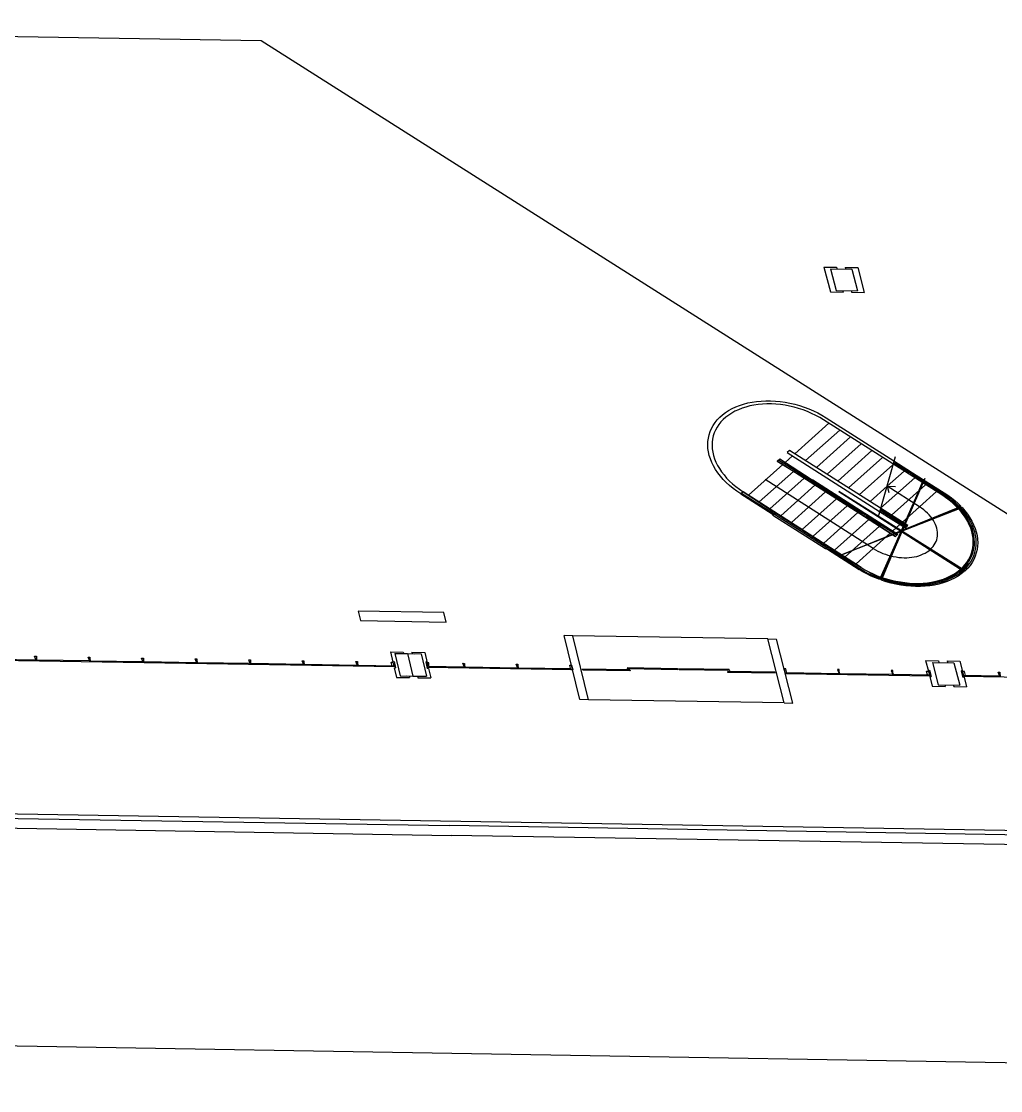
# Model space of a CAD drawing. Extents: x -68 to 264, y 51 to 115.
# Drawn here: x 186.96 to 213.71, y 50.95 to 80.16 of the extents above; entities that cross this region are included whole.
import ezdxf

# ---------------------------------------------------------------- set-up
doc = ezdxf.new("R2010")
doc.units = 0
doc.layers.get('0').update_dxf_attribs({"linetype": 'CONTINUOUS'})

msp = doc.modelspace()

# ---------------------------------------------------------------- linework, layer by layer
for p, q in [((161.552, 80.16), (193.516, 79.642)), ((193.516, 79.642), (220.864, 62.283)), ((208.886, 73.45), (209.232, 73.444)), ((208.886, 73.45), (209.062, 72.771)), ((209.07, 73.404), (209.224, 72.81)), ((209.07, 73.404), (209.647, 73.395)), ((209.232, 73.444), (209.243, 73.402)), ((209.463, 73.44), (209.474, 73.398)), ((209.463, 73.44), (209.809, 73.435)), ((209.647, 73.395), (209.801, 72.801)), ((209.809, 73.435), (209.985, 72.756)), ((209.062, 72.771), (209.408, 72.765)), ((209.224, 72.81), (209.801, 72.801)), ((209.397, 72.808), (209.408, 72.765)), ((209.628, 72.804), (209.639, 72.761)), ((209.639, 72.761), (209.985, 72.756)), ((206.195, 69.473), (206.283, 69.53)), ((206.283, 69.53), (206.377, 69.582)), ((206.377, 69.582), (206.477, 69.629)), ((206.552, 69.552), (206.457, 69.508)), ((206.477, 69.629), (206.583, 69.67)), ((206.651, 69.591), (206.552, 69.552)), ((206.583, 69.67), (206.693, 69.705)), ((206.755, 69.625), (206.651, 69.591)), ((206.693, 69.705), (206.807, 69.735)), ((206.863, 69.653), (206.755, 69.625)), ((206.807, 69.735), (206.926, 69.759)), ((206.975, 69.675), (206.863, 69.653)), ((206.926, 69.759), (207.048, 69.777)), ((207.09, 69.692), (206.975, 69.675)), ((207.048, 69.777), (207.173, 69.788)), ((207.208, 69.703), (207.09, 69.692)), ((207.173, 69.788), (207.301, 69.794)), ((207.328, 69.708), (207.208, 69.703)), ((207.301, 69.794), (207.43, 69.793)), ((207.45, 69.708), (207.328, 69.708)), ((207.43, 69.793), (207.561, 69.787)), ((207.574, 69.701), (207.45, 69.708)), ((207.561, 69.787), (207.693, 69.774)), ((207.698, 69.689), (207.574, 69.701)), ((207.693, 69.774), (207.825, 69.755)), ((207.823, 69.671), (207.698, 69.689)), ((207.947, 69.648), (207.823, 69.671)), ((207.825, 69.755), (207.957, 69.73)), ((208.071, 69.619), (207.947, 69.648)), ((207.957, 69.73), (208.089, 69.699)), ((208.194, 69.584), (208.071, 69.619)), ((208.089, 69.699), (208.219, 69.662)), ((208.315, 69.544), (208.194, 69.584)), ((208.219, 69.662), (208.347, 69.62)), ((208.434, 69.5), (208.315, 69.544)), ((208.347, 69.62), (208.473, 69.573)), ((208.473, 69.573), (208.597, 69.52)), ((205.911, 69.199), (205.971, 69.274)), ((205.971, 69.274), (206.039, 69.345)), ((206.039, 69.345), (206.114, 69.411)), ((206.138, 69.285), (206.074, 69.218)), ((206.114, 69.411), (206.195, 69.473)), ((206.209, 69.347), (206.138, 69.285)), ((206.286, 69.406), (206.209, 69.347)), ((206.369, 69.459), (206.286, 69.406)), ((206.457, 69.508), (206.369, 69.459)), ((208.55, 69.45), (208.434, 69.5)), ((208.663, 69.395), (208.55, 69.45)), ((208.597, 69.52), (208.716, 69.462)), ((208.772, 69.336), (208.663, 69.395)), ((208.716, 69.462), (208.832, 69.399)), ((208.878, 69.272), (208.772, 69.336)), ((208.832, 69.399), (208.944, 69.331)), ((210.773, 68.068), (208.878, 69.272)), ((208.944, 69.331), (210.797, 68.154)), ((205.749, 68.865), (205.777, 68.953)), ((205.777, 68.953), (205.814, 69.038)), ((205.814, 69.038), (205.859, 69.12)), ((205.859, 69.12), (205.911, 69.199)), ((205.926, 68.996), (205.892, 68.915)), ((205.968, 69.073), (205.926, 68.996)), ((206.018, 69.147), (205.968, 69.073)), ((206.074, 69.218), (206.018, 69.147)), ((209.024, 69.179), (208.094, 68.348)), ((209.317, 68.993), (208.386, 68.161)), ((205.714, 68.589), (205.717, 68.683)), ((205.717, 68.683), (205.729, 68.775)), ((205.729, 68.775), (205.749, 68.865)), ((205.835, 68.661), (205.832, 68.572)), ((205.846, 68.748), (205.835, 68.661)), ((205.865, 68.833), (205.846, 68.748)), ((205.892, 68.915), (205.865, 68.833)), ((209.61, 68.807), (208.68, 67.975)), ((205.719, 68.494), (205.714, 68.589)), ((205.733, 68.398), (205.719, 68.494)), ((205.756, 68.302), (205.733, 68.398)), ((205.832, 68.572), (205.837, 68.482)), ((205.837, 68.482), (205.85, 68.392)), ((205.85, 68.392), (205.871, 68.301)), ((207.947, 68.441), (207.881, 68.382)), ((207.881, 68.382), (210.406, 66.774)), ((210.43, 66.86), (207.947, 68.441)), ((209.903, 68.621), (208.973, 67.788)), ((210.196, 68.434), (209.266, 67.601)), ((205.786, 68.205), (205.756, 68.302)), ((205.825, 68.109), (205.786, 68.205)), ((205.872, 68.014), (205.825, 68.109)), ((205.871, 68.301), (205.9, 68.21)), ((205.9, 68.21), (205.937, 68.12)), ((205.937, 68.12), (205.981, 68.03)), ((207.612, 68.145), (207.678, 68.205)), ((210.842, 66.088), (207.612, 68.145)), ((207.612, 68.145), (208.454, 67.624)), ((207.649, 68.178), (208.481, 67.648)), ((207.649, 68.178), (208.517, 67.635)), ((207.678, 68.205), (208.54, 67.656)), ((207.827, 68.11), (208.027, 68.288)), ((210.49, 68.248), (209.56, 67.415)), ((210.38, 66.637), (210.844, 68.277)), ((212.106, 67.221), (210.773, 68.068)), ((210.797, 68.154), (211.281, 67.847)), ((211.192, 67.828), (210.801, 68.077)), ((211.248, 67.833), (210.827, 68.101)), ((211.212, 67.846), (210.827, 68.101)), ((205.926, 67.919), (205.872, 68.014)), ((205.989, 67.827), (205.926, 67.919)), ((205.981, 68.03), (206.032, 67.941)), ((206.058, 67.736), (205.989, 67.827)), ((206.032, 67.941), (206.091, 67.853)), ((206.091, 67.853), (206.157, 67.768)), ((206.827, 67.217), (207.761, 68.051)), ((207.12, 67.03), (208.054, 67.864)), ((210.767, 68.046), (209.853, 67.228)), ((211.077, 67.875), (210.612, 67.458)), ((211.192, 67.828), (211.212, 67.846)), ((211.231, 67.818), (211.281, 67.847)), ((211.26, 67.799), (211.231, 67.818)), ((211.248, 67.833), (211.287, 67.808)), ((211.26, 67.799), (211.281, 67.847)), ((211.26, 67.799), (211.31, 67.829)), ((211.281, 67.847), (211.31, 67.829)), ((212.15, 67.26), (211.287, 67.808)), ((211.29, 67.766), (211.31, 67.784)), ((211.31, 67.829), (212.173, 67.281)), ((212.15, 67.26), (211.31, 67.784)), ((206.135, 67.647), (206.058, 67.736)), ((206.219, 67.561), (206.135, 67.647)), ((206.157, 67.768), (206.229, 67.684)), ((206.309, 67.478), (206.219, 67.561)), ((206.229, 67.684), (206.308, 67.603)), ((206.308, 67.603), (206.393, 67.525)), ((206.393, 67.525), (206.484, 67.45)), ((210.231, 65.761), (207.279, 67.644)), ((207.413, 66.842), (208.347, 67.677)), ((207.707, 66.655), (208.64, 67.49)), ((208.454, 67.624), (208.481, 67.648)), ((208.454, 67.624), (210.842, 66.088)), ((208.51, 67.614), (208.54, 67.656)), ((208.51, 67.614), (208.579, 67.631)), ((208.51, 67.614), (208.556, 67.61)), ((208.54, 67.656), (208.579, 67.631)), ((208.556, 67.61), (208.579, 67.631)), ((208.556, 67.61), (209.985, 66.7)), ((208.559, 67.568), (208.579, 67.585)), ((208.559, 67.568), (209.929, 66.695)), ((208.579, 67.631), (210.008, 66.721)), ((208.579, 67.585), (209.949, 66.713)), ((211.575, 67.57), (210.41, 64.909)), ((210.423, 64.938), (211.638, 67.669)), ((211.371, 67.688), (210.43, 66.86)), ((210.456, 64.892), (211.575, 67.57)), ((211.638, 67.669), (210.457, 64.926)), ((211.665, 67.501), (210.735, 66.666)), ((212.124, 67.237), (211.29, 67.766)), ((206.405, 67.398), (206.309, 67.478)), ((206.507, 67.322), (206.405, 67.398)), ((206.484, 67.45), (206.58, 67.378)), ((206.614, 67.25), (206.507, 67.322)), ((206.58, 67.378), (206.681, 67.31)), ((206.681, 67.31), (206.614, 67.25)), ((206.614, 67.25), (207.474, 66.702)), ((206.635, 67.273), (207.497, 66.722)), ((206.635, 67.273), (207.474, 66.747)), ((209.899, 65.24), (206.681, 67.31)), ((206.681, 67.31), (207.501, 66.771)), ((208, 66.468), (208.933, 67.303)), ((212.744, 65.153), (209.294, 67.319)), ((209.294, 67.319), (212.717, 65.129)), ((210.612, 67.458), (210.147, 67.041)), ((210.612, 67.458), (210.845, 67.454)), ((210.612, 67.458), (210.657, 67.286)), ((211.495, 66.897), (210.612, 67.458)), ((211.959, 67.315), (211.03, 66.479)), ((212.208, 67.153), (212.106, 67.221)), ((212.215, 67.176), (212.124, 67.237)), ((212.25, 67.194), (212.15, 67.26)), ((212.173, 67.281), (212.274, 67.213)), ((212.345, 67.124), (212.25, 67.194)), ((212.274, 67.213), (212.371, 67.141)), ((208.294, 66.28), (209.227, 67.117)), ((208.588, 66.093), (209.521, 66.929)), ((209.365, 65.585), (212.632, 66.908)), ((211.554, 66.857), (211.495, 66.897)), ((212.304, 67.081), (212.208, 67.153)), ((212.303, 67.112), (212.215, 67.176)), ((212.386, 67.045), (212.303, 67.112)), ((212.396, 67.006), (212.304, 67.081)), ((212.435, 67.051), (212.345, 67.124)), ((212.371, 67.141), (212.464, 67.067)), ((212.466, 66.975), (212.386, 67.045)), ((212.481, 66.928), (212.396, 67.006)), ((212.52, 66.974), (212.435, 67.051)), ((212.492, 66.988), (212.435, 67.051)), ((212.464, 67.067), (212.55, 66.989)), ((212.54, 66.904), (212.466, 66.975)), ((212.561, 66.847), (212.481, 66.928)), ((212.568, 66.915), (212.492, 66.988)), ((212.6, 66.895), (212.52, 66.974)), ((212.54, 66.904), (212.568, 66.915)), ((212.55, 66.989), (212.632, 66.908)), ((212.58, 66.877), (212.632, 66.908)), ((207.501, 66.771), (207.474, 66.747)), ((207.497, 66.722), (207.474, 66.702)), ((207.474, 66.702), (207.493, 66.674)), ((207.543, 66.719), (207.493, 66.674)), ((207.493, 66.674), (208.932, 65.755)), ((207.497, 66.722), (207.543, 66.719)), ((207.501, 66.771), (209.899, 65.24)), ((207.536, 66.697), (208.966, 65.785)), ((207.599, 66.709), (207.565, 66.679)), ((207.565, 66.679), (208.936, 65.804)), ((207.599, 66.709), (208.97, 65.834)), ((208.882, 65.905), (209.815, 66.742)), ((212.661, 66.877), (209.365, 65.585)), ((209.396, 65.598), (212.6, 66.895)), ((212.629, 66.864), (209.396, 65.598)), ((209.929, 66.695), (209.949, 66.713)), ((209.985, 66.7), (210.008, 66.721)), ((209.985, 66.7), (210.024, 66.675)), ((209.985, 66.7), (209.998, 66.666)), ((209.998, 66.666), (210.008, 66.721)), ((209.998, 66.666), (210.048, 66.696)), ((210.024, 66.675), (209.998, 66.666)), ((210.008, 66.721), (210.048, 66.696)), ((210.024, 66.675), (210.048, 66.696)), ((210.024, 66.675), (210.885, 66.127)), ((210.027, 66.632), (210.047, 66.65)), ((210.027, 66.632), (210.842, 66.088)), ((210.047, 66.65), (210.885, 66.127)), ((210.048, 66.696), (210.908, 66.148)), ((210.406, 66.774), (211.11, 66.326)), ((210.426, 66.802), (211.137, 66.349)), ((211.177, 66.385), (210.43, 66.86)), ((210.434, 66.828), (211.157, 66.367)), ((211.611, 66.815), (211.554, 66.857)), ((211.664, 66.77), (211.611, 66.815)), ((211.714, 66.724), (211.664, 66.77)), ((211.761, 66.676), (211.714, 66.724)), ((211.803, 66.627), (211.761, 66.676)), ((211.842, 66.576), (211.803, 66.627)), ((212.634, 66.763), (212.561, 66.847)), ((212.602, 66.853), (212.58, 66.877)), ((212.58, 66.877), (212.661, 66.877)), ((212.602, 66.853), (212.661, 66.877)), ((212.613, 66.826), (212.641, 66.837)), ((212.684, 66.741), (212.613, 66.826)), ((212.705, 66.776), (212.629, 66.864)), ((212.701, 66.677), (212.634, 66.763)), ((212.713, 66.751), (212.641, 66.837)), ((212.661, 66.877), (212.739, 66.787)), ((212.748, 66.655), (212.684, 66.741)), ((212.76, 66.589), (212.701, 66.677)), ((212.775, 66.685), (212.705, 66.776)), ((212.778, 66.663), (212.713, 66.751)), ((212.739, 66.787), (212.81, 66.695)), ((212.805, 66.567), (212.748, 66.655)), ((212.837, 66.593), (212.775, 66.685)), ((212.837, 66.593), (212.778, 66.663)), ((212.81, 66.695), (212.873, 66.6)), ((209.176, 65.718), (210.109, 66.555)), ((209.47, 65.53), (210.403, 66.368)), ((210.963, 66.419), (210.764, 66.24)), ((211.11, 66.326), (211.177, 66.385)), ((211.876, 66.525), (211.842, 66.576)), ((211.906, 66.472), (211.876, 66.525)), ((211.932, 66.419), (211.906, 66.472)), ((211.953, 66.365), (211.932, 66.419)), ((211.969, 66.311), (211.953, 66.365)), ((212.813, 66.5), (212.76, 66.589)), ((212.855, 66.477), (212.805, 66.567)), ((212.858, 66.41), (212.813, 66.5)), ((212.891, 66.499), (212.837, 66.593)), ((212.898, 66.387), (212.855, 66.477)), ((212.896, 66.319), (212.858, 66.41)), ((212.873, 66.6), (212.929, 66.504)), ((212.938, 66.403), (212.891, 66.499)), ((212.925, 66.227), (212.896, 66.319)), ((212.934, 66.296), (212.898, 66.387)), ((212.929, 66.504), (212.976, 66.407)), ((212.976, 66.307), (212.938, 66.403)), ((212.976, 66.407), (213.015, 66.309)), ((209.764, 65.342), (210.697, 66.18)), ((210.908, 66.148), (210.842, 66.088)), ((211.967, 65.998), (211.979, 66.048)), ((211.981, 66.258), (211.969, 66.311)), ((211.979, 66.048), (211.987, 66.099)), ((211.988, 66.204), (211.981, 66.258)), ((211.987, 66.099), (211.99, 66.151)), ((211.99, 66.151), (211.988, 66.204)), ((212.947, 66.136), (212.925, 66.227)), ((212.962, 66.205), (212.934, 66.296)), ((212.961, 66.045), (212.947, 66.136)), ((212.967, 65.954), (212.961, 66.045)), ((212.982, 66.113), (212.962, 66.205)), ((213.006, 66.211), (212.976, 66.307)), ((212.994, 66.023), (212.982, 66.113)), ((212.998, 65.933), (212.994, 66.023)), ((213.028, 66.115), (213.006, 66.211)), ((213.015, 66.309), (213.046, 66.211)), ((213.041, 66.019), (213.028, 66.115)), ((213.046, 66.211), (213.068, 66.112)), ((213.068, 66.112), (213.081, 66.015)), ((208.992, 65.794), (208.932, 65.755)), ((208.932, 65.755), (208.982, 65.739)), ((208.97, 65.834), (208.936, 65.804)), ((208.992, 65.794), (208.982, 65.739)), ((209.005, 65.76), (208.982, 65.739)), ((208.982, 65.739), (209.845, 65.188)), ((209.005, 65.76), (208.992, 65.794)), ((209.005, 65.76), (209.866, 65.211)), ((209.061, 65.765), (209.041, 65.747)), ((209.041, 65.747), (209.866, 65.211)), ((209.061, 65.765), (209.899, 65.24)), ((210.231, 65.761), (210.293, 65.724)), ((211.753, 65.7), (211.796, 65.736)), ((211.796, 65.736), (211.836, 65.774)), ((211.836, 65.774), (211.871, 65.815)), ((211.871, 65.815), (211.901, 65.858)), ((211.901, 65.858), (211.928, 65.903)), ((211.928, 65.903), (211.95, 65.95)), ((211.95, 65.95), (211.967, 65.998)), ((212.937, 65.692), (212.955, 65.778)), ((212.955, 65.778), (212.965, 65.865)), ((212.964, 65.672), (212.983, 65.757)), ((212.965, 65.865), (212.967, 65.954)), ((212.983, 65.757), (212.995, 65.844)), ((212.995, 65.844), (212.998, 65.933)), ((213.008, 65.649), (213.029, 65.739)), ((213.029, 65.739), (213.042, 65.831)), ((213.046, 65.924), (213.041, 66.019)), ((213.042, 65.831), (213.046, 65.924)), ((213.069, 65.729), (213.048, 65.637)), ((213.082, 65.822), (213.069, 65.729)), ((213.081, 66.015), (213.086, 65.918)), ((213.086, 65.918), (213.082, 65.822)), ((210.293, 65.724), (210.358, 65.689)), ((210.358, 65.689), (210.425, 65.656)), ((210.425, 65.656), (210.494, 65.627)), ((210.494, 65.627), (210.564, 65.6)), ((210.564, 65.6), (210.636, 65.577)), ((210.636, 65.577), (210.709, 65.557)), ((210.709, 65.557), (210.782, 65.54)), ((210.782, 65.54), (210.856, 65.527)), ((210.856, 65.527), (210.93, 65.517)), ((210.93, 65.517), (211.003, 65.51)), ((211.003, 65.51), (211.076, 65.507)), ((211.076, 65.507), (211.148, 65.508)), ((211.148, 65.508), (211.219, 65.512)), ((211.219, 65.512), (211.288, 65.52)), ((211.288, 65.52), (211.355, 65.531)), ((211.355, 65.531), (211.42, 65.545)), ((211.42, 65.545), (211.483, 65.563)), ((211.483, 65.563), (211.544, 65.584)), ((211.544, 65.584), (211.601, 65.609)), ((211.601, 65.609), (211.655, 65.636)), ((211.655, 65.636), (211.706, 65.666)), ((211.706, 65.666), (211.753, 65.7)), ((212.786, 65.374), (212.835, 65.449)), ((212.835, 65.449), (212.877, 65.527)), ((212.86, 65.43), (212.902, 65.508)), ((212.877, 65.527), (212.911, 65.608)), ((212.895, 65.396), (212.941, 65.477)), ((212.902, 65.508), (212.937, 65.588)), ((212.911, 65.608), (212.937, 65.692)), ((212.979, 65.462), (212.932, 65.379)), ((212.937, 65.588), (212.964, 65.672)), ((212.941, 65.477), (212.979, 65.562)), ((212.979, 65.562), (213.008, 65.649)), ((213.018, 65.548), (212.979, 65.462)), ((213.048, 65.637), (213.018, 65.548)), ((209.951, 65.124), (209.845, 65.188)), ((209.866, 65.211), (209.971, 65.148)), ((209.899, 65.24), (210.005, 65.178)), ((209.971, 65.148), (210.079, 65.089)), ((210.005, 65.178), (210.115, 65.119)), ((212.519, 65.113), (212.596, 65.172)), ((212.548, 65.099), (212.624, 65.157)), ((212.596, 65.172), (212.667, 65.235)), ((212.596, 65.172), (212.653, 65.139)), ((212.653, 65.139), (212.683, 65.151)), ((212.667, 65.235), (212.73, 65.303)), ((212.667, 65.235), (212.72, 65.199)), ((212.678, 65.184), (212.744, 65.153)), ((212.678, 65.184), (212.717, 65.129)), ((212.678, 65.184), (212.683, 65.151)), ((212.683, 65.151), (212.71, 65.174)), ((212.683, 65.151), (212.717, 65.129)), ((212.69, 65.217), (212.754, 65.285)), ((212.71, 65.174), (212.779, 65.244)), ((212.72, 65.199), (212.71, 65.174)), ((212.72, 65.199), (212.785, 65.267)), ((212.73, 65.303), (212.786, 65.374)), ((212.814, 65.224), (212.744, 65.153)), ((212.754, 65.285), (212.811, 65.356)), ((212.779, 65.244), (212.841, 65.318)), ((212.785, 65.267), (212.843, 65.339)), ((212.811, 65.356), (212.86, 65.43)), ((212.877, 65.299), (212.814, 65.224)), ((212.841, 65.318), (212.895, 65.396)), ((212.843, 65.339), (212.895, 65.396)), ((212.932, 65.379), (212.877, 65.299)), ((210.061, 65.063), (209.951, 65.124)), ((210.174, 65.007), (210.061, 65.063)), ((210.079, 65.089), (210.191, 65.035)), ((210.115, 65.119), (210.228, 65.064)), ((210.115, 65.119), (210.19, 65.072)), ((210.291, 64.956), (210.174, 65.007)), ((210.19, 65.072), (210.295, 65.025)), ((210.191, 65.035), (210.306, 64.984)), ((210.191, 65.035), (210.283, 65.003)), ((210.228, 65.064), (210.344, 65.014)), ((210.283, 65.003), (210.392, 64.959)), ((210.41, 64.909), (210.291, 64.956)), ((210.295, 65.025), (210.402, 64.982)), ((210.306, 64.984), (210.423, 64.938)), ((210.344, 65.014), (210.462, 64.968)), ((210.402, 64.982), (210.392, 64.959)), ((210.442, 64.953), (210.41, 64.909)), ((210.423, 64.938), (210.41, 64.909)), ((210.442, 64.953), (210.423, 64.938)), ((210.477, 64.941), (210.456, 64.892)), ((210.457, 64.926), (210.456, 64.892)), ((210.587, 64.849), (210.456, 64.892)), ((210.477, 64.941), (210.457, 64.926)), ((210.462, 64.968), (210.6, 64.932)), ((210.477, 64.941), (210.579, 64.885)), ((210.516, 64.94), (210.506, 64.917)), ((210.506, 64.917), (210.636, 64.876)), ((210.516, 64.94), (210.644, 64.9)), ((210.579, 64.885), (210.692, 64.852)), ((210.6, 64.932), (210.724, 64.897)), ((210.6, 64.932), (210.688, 64.896)), ((210.636, 64.876), (210.768, 64.841)), ((210.644, 64.9), (210.773, 64.865)), ((210.688, 64.896), (210.803, 64.866)), ((210.692, 64.852), (210.806, 64.823)), ((210.724, 64.897), (210.849, 64.868)), ((210.773, 64.865), (210.919, 64.841)), ((210.803, 64.866), (210.919, 64.841)), ((210.849, 64.868), (210.974, 64.844)), ((211.828, 64.84), (211.94, 64.863)), ((211.94, 64.863), (212.049, 64.891)), ((211.982, 64.847), (212.088, 64.877)), ((212, 64.823), (212.108, 64.852)), ((212.049, 64.891), (212.153, 64.925)), ((212.088, 64.877), (212.153, 64.925)), ((212.088, 64.877), (212.19, 64.911)), ((212.108, 64.852), (212.212, 64.888)), ((212.25, 64.856), (212.14, 64.818)), ((212.153, 64.925), (212.253, 64.964)), ((212.19, 64.911), (212.288, 64.951)), ((212.212, 64.888), (212.311, 64.928)), ((212.356, 64.899), (212.25, 64.856)), ((212.253, 64.964), (212.347, 65.009)), ((212.288, 64.951), (212.38, 64.996)), ((212.311, 64.928), (212.405, 64.974)), ((212.347, 65.009), (212.436, 65.058)), ((212.456, 64.949), (212.356, 64.899)), ((212.38, 64.996), (212.467, 65.045)), ((212.405, 64.974), (212.494, 65.024)), ((212.436, 65.058), (212.519, 65.113)), ((212.55, 65.004), (212.456, 64.949)), ((212.467, 65.045), (212.548, 65.099)), ((212.494, 65.024), (212.577, 65.079)), ((212.637, 65.064), (212.55, 65.004)), ((212.577, 65.079), (212.653, 65.139)), ((212.717, 65.129), (212.637, 65.064)), ((210.72, 64.812), (210.587, 64.849)), ((210.854, 64.781), (210.72, 64.812)), ((210.768, 64.841), (210.901, 64.811)), ((210.806, 64.823), (210.901, 64.811)), ((210.989, 64.756), (210.854, 64.781)), ((210.901, 64.811), (211.034, 64.787)), ((210.919, 64.841), (211.035, 64.812)), ((210.974, 64.844), (211.1, 64.826)), ((211.124, 64.738), (210.989, 64.756)), ((211.034, 64.787), (211.161, 64.771)), ((211.035, 64.812), (211.158, 64.797)), ((211.1, 64.826), (211.225, 64.813)), ((211.258, 64.726), (211.124, 64.738)), ((211.158, 64.797), (211.282, 64.787)), ((211.161, 64.771), (211.286, 64.761)), ((211.225, 64.813), (211.35, 64.807)), ((211.392, 64.72), (211.258, 64.726)), ((211.282, 64.787), (211.404, 64.783)), ((211.286, 64.761), (211.41, 64.757)), ((211.35, 64.807), (211.472, 64.806)), ((211.524, 64.72), (211.392, 64.72)), ((211.404, 64.783), (211.524, 64.785)), ((211.41, 64.757), (211.533, 64.759)), ((211.472, 64.806), (211.594, 64.812)), ((211.524, 64.785), (211.643, 64.792)), ((211.653, 64.727), (211.524, 64.72)), ((211.533, 64.759), (211.654, 64.766)), ((211.594, 64.812), (211.712, 64.823)), ((211.643, 64.792), (211.759, 64.805)), ((211.78, 64.74), (211.653, 64.727)), ((211.654, 64.766), (211.773, 64.78)), ((211.712, 64.823), (211.828, 64.84)), ((211.759, 64.805), (211.872, 64.824)), ((211.773, 64.78), (211.888, 64.798)), ((211.904, 64.76), (211.78, 64.74)), ((211.872, 64.824), (211.982, 64.847)), ((211.888, 64.798), (212, 64.823)), ((212.024, 64.786), (211.904, 64.76)), ((212.14, 64.818), (212.024, 64.786)), ((198.501, 64.012), (196.166, 64.05)), ((196.166, 64.05), (196.228, 63.789)), ((198.564, 63.751), (198.501, 64.012)), ((196.228, 63.789), (198.564, 63.751)), ((202.222, 61.632), (201.794, 63.379)), ((202.028, 63.376), (201.794, 63.379)), ((202.456, 61.628), (202.028, 63.376)), ((207.357, 63.288), (202.028, 63.376)), ((207.799, 61.54), (207.357, 63.288)), ((207.357, 63.288), (207.591, 63.284)), ((208.033, 61.536), (207.591, 63.284)), ((187.379, 62.683), (187.327, 62.815)), ((187.327, 62.815), (187.373, 62.814)), ((187.373, 62.814), (187.379, 62.683)), ((197.046, 62.937), (197.114, 62.653)), ((197.046, 62.937), (197.397, 62.931)), ((197.162, 62.891), (197.308, 62.28)), ((197.162, 62.891), (197.513, 62.886)), ((197.349, 62.888), (197.7, 62.882)), ((197.397, 62.931), (197.407, 62.887)), ((197.513, 62.886), (197.659, 62.274)), ((197.513, 62.886), (197.887, 62.879)), ((197.631, 62.927), (197.982, 62.921)), ((197.631, 62.927), (197.641, 62.883)), ((197.887, 62.879), (198.033, 62.268)), ((197.982, 62.921), (198.05, 62.638)), ((197.171, 62.522), (183.437, 62.748)), ((187.35, 62.71), (185.935, 62.733)), ((188.812, 62.686), (187.397, 62.709)), ((188.841, 62.659), (188.788, 62.79)), ((188.788, 62.79), (188.835, 62.79)), ((188.835, 62.79), (188.841, 62.659)), ((190.273, 62.662), (188.859, 62.685)), ((190.303, 62.635), (190.249, 62.766)), ((190.249, 62.766), (190.296, 62.766)), ((190.296, 62.766), (190.303, 62.635)), ((191.735, 62.637), (190.32, 62.661)), ((191.765, 62.611), (191.711, 62.742)), ((191.711, 62.742), (191.758, 62.741)), ((191.758, 62.741), (191.765, 62.611)), ((193.197, 62.613), (191.782, 62.637)), ((193.227, 62.587), (193.173, 62.718)), ((193.173, 62.718), (193.219, 62.717)), ((193.219, 62.717), (193.227, 62.587)), ((194.659, 62.589), (193.244, 62.613)), ((194.689, 62.563), (194.635, 62.694)), ((194.635, 62.694), (194.681, 62.693)), ((194.681, 62.693), (194.689, 62.563)), ((196.121, 62.565), (194.706, 62.588)), ((196.151, 62.538), (196.096, 62.67)), ((196.096, 62.67), (196.143, 62.669)), ((196.143, 62.669), (196.151, 62.538)), ((197.139, 62.548), (196.168, 62.564)), ((197.092, 62.549), (197.067, 62.654)), ((197.067, 62.654), (197.114, 62.653)), ((197.114, 62.653), (197.146, 62.674)), ((197.171, 62.522), (197.114, 62.653)), ((197.114, 62.653), (197.139, 62.548)), ((197.146, 62.674), (197.187, 62.5)), ((198.008, 62.66), (198.049, 62.485)), ((198.05, 62.638), (198.008, 62.66)), ((198.056, 62.507), (198.05, 62.638)), ((198.096, 62.637), (198.05, 62.638)), ((198.05, 62.638), (198.098, 62.532)), ((198.098, 62.532), (198.096, 62.637)), ((199.046, 62.517), (198.098, 62.532)), ((199.075, 62.49), (199.02, 62.622)), ((199.02, 62.622), (199.067, 62.621)), ((199.067, 62.621), (199.075, 62.49)), ((200.508, 62.493), (199.093, 62.516)), ((200.538, 62.466), (200.483, 62.597)), ((200.483, 62.597), (200.529, 62.597)), ((200.529, 62.597), (200.538, 62.466)), ((201.977, 62.442), (201.945, 62.573)), ((201.945, 62.573), (201.992, 62.572)), ((201.992, 62.572), (202.024, 62.441)), ((211.665, 62.695), (211.739, 62.411)), ((211.665, 62.695), (212.016, 62.69)), ((211.852, 62.649), (212.01, 62.037)), ((211.852, 62.649), (212.437, 62.639)), ((212.016, 62.69), (212.028, 62.646)), ((212.25, 62.686), (212.601, 62.68)), ((212.25, 62.686), (212.262, 62.642)), ((212.437, 62.639), (212.596, 62.027)), ((212.601, 62.68), (212.675, 62.396)), ((197.15, 62.5), (197.213, 62.238)), ((197.15, 62.5), (197.187, 62.5)), ((197.213, 62.238), (197.564, 62.232)), ((197.308, 62.28), (197.659, 62.274)), ((197.495, 62.277), (197.846, 62.271)), ((197.554, 62.276), (197.564, 62.232)), ((197.659, 62.274), (198.033, 62.268)), ((197.788, 62.272), (197.798, 62.228)), ((197.798, 62.228), (198.149, 62.223)), ((198.086, 62.485), (198.049, 62.485)), ((202.024, 62.441), (198.056, 62.507)), ((198.086, 62.485), (198.149, 62.223)), ((201.971, 62.468), (200.555, 62.492)), ((202.024, 62.441), (201.977, 62.442)), ((202.299, 62.437), (202.292, 62.463)), ((203.585, 62.442), (202.292, 62.463)), ((203.592, 62.415), (202.299, 62.437)), ((204.889, 62.472), (203.514, 62.495)), ((203.514, 62.495), (203.52, 62.469)), ((204.895, 62.446), (203.52, 62.469)), ((203.585, 62.442), (203.592, 62.415)), ((204.895, 62.446), (204.889, 62.472)), ((206.299, 62.449), (204.924, 62.472)), ((204.93, 62.446), (204.924, 62.472)), ((206.305, 62.423), (204.93, 62.446)), ((206.253, 62.398), (206.26, 62.371)), ((207.546, 62.376), (206.253, 62.398)), ((207.553, 62.35), (206.26, 62.371)), ((206.299, 62.449), (206.305, 62.423)), ((207.553, 62.35), (207.546, 62.376)), ((207.842, 62.476), (207.795, 62.477)), ((207.795, 62.477), (207.828, 62.346)), ((207.828, 62.346), (211.798, 62.28)), ((207.828, 62.346), (207.875, 62.345)), ((207.875, 62.345), (207.842, 62.476)), ((207.868, 62.371), (209.284, 62.348)), ((209.304, 62.452), (209.258, 62.452)), ((209.258, 62.452), (209.315, 62.321)), ((209.315, 62.321), (209.304, 62.452)), ((209.331, 62.347), (210.747, 62.323)), ((210.767, 62.428), (210.721, 62.428)), ((210.721, 62.428), (210.778, 62.297)), ((210.778, 62.297), (210.767, 62.428)), ((210.794, 62.323), (211.766, 62.307)), ((211.719, 62.307), (211.692, 62.412)), ((211.692, 62.412), (211.739, 62.411)), ((211.739, 62.411), (211.77, 62.433)), ((211.798, 62.28), (211.739, 62.411)), ((211.739, 62.411), (211.766, 62.307)), ((211.77, 62.433), (211.815, 62.258)), ((211.778, 62.259), (211.846, 61.996)), ((211.778, 62.259), (211.815, 62.258)), ((212.633, 62.418), (212.678, 62.244)), ((212.675, 62.396), (212.633, 62.418)), ((212.684, 62.265), (212.675, 62.396)), ((212.722, 62.395), (212.675, 62.396)), ((212.675, 62.396), (212.702, 62.291)), ((212.715, 62.243), (212.678, 62.244)), ((226.435, 62.038), (212.684, 62.265)), ((213.674, 62.275), (212.702, 62.291)), ((212.702, 62.291), (212.749, 62.29)), ((212.715, 62.243), (212.783, 61.981)), ((212.749, 62.29), (212.722, 62.395)), ((213.704, 62.248), (213.647, 62.38)), ((213.647, 62.38), (213.693, 62.379)), ((213.693, 62.379), (213.704, 62.248)), ((211.846, 61.996), (212.197, 61.99)), ((212.01, 62.037), (212.596, 62.027)), ((212.186, 62.034), (212.197, 61.99)), ((212.42, 62.03), (212.432, 61.987)), ((212.432, 61.987), (212.783, 61.981)), ((202.456, 61.628), (202.222, 61.632)), ((207.799, 61.54), (202.456, 61.628)), ((207.799, 61.54), (208.033, 61.536)), ((165.702, 58.866), (228.049, 57.83)), ((165.728, 58.734), (198.648, 58.187)), ((165.779, 58.469), (198.712, 57.921)), ((264.034, 57.1), (198.648, 58.187)), ((264.121, 56.834), (198.712, 57.921)), ((166.942, 52.504), (259.794, 50.948))]:
    msp.add_line(p, q)

doc.saveas('drawing.dxf')
